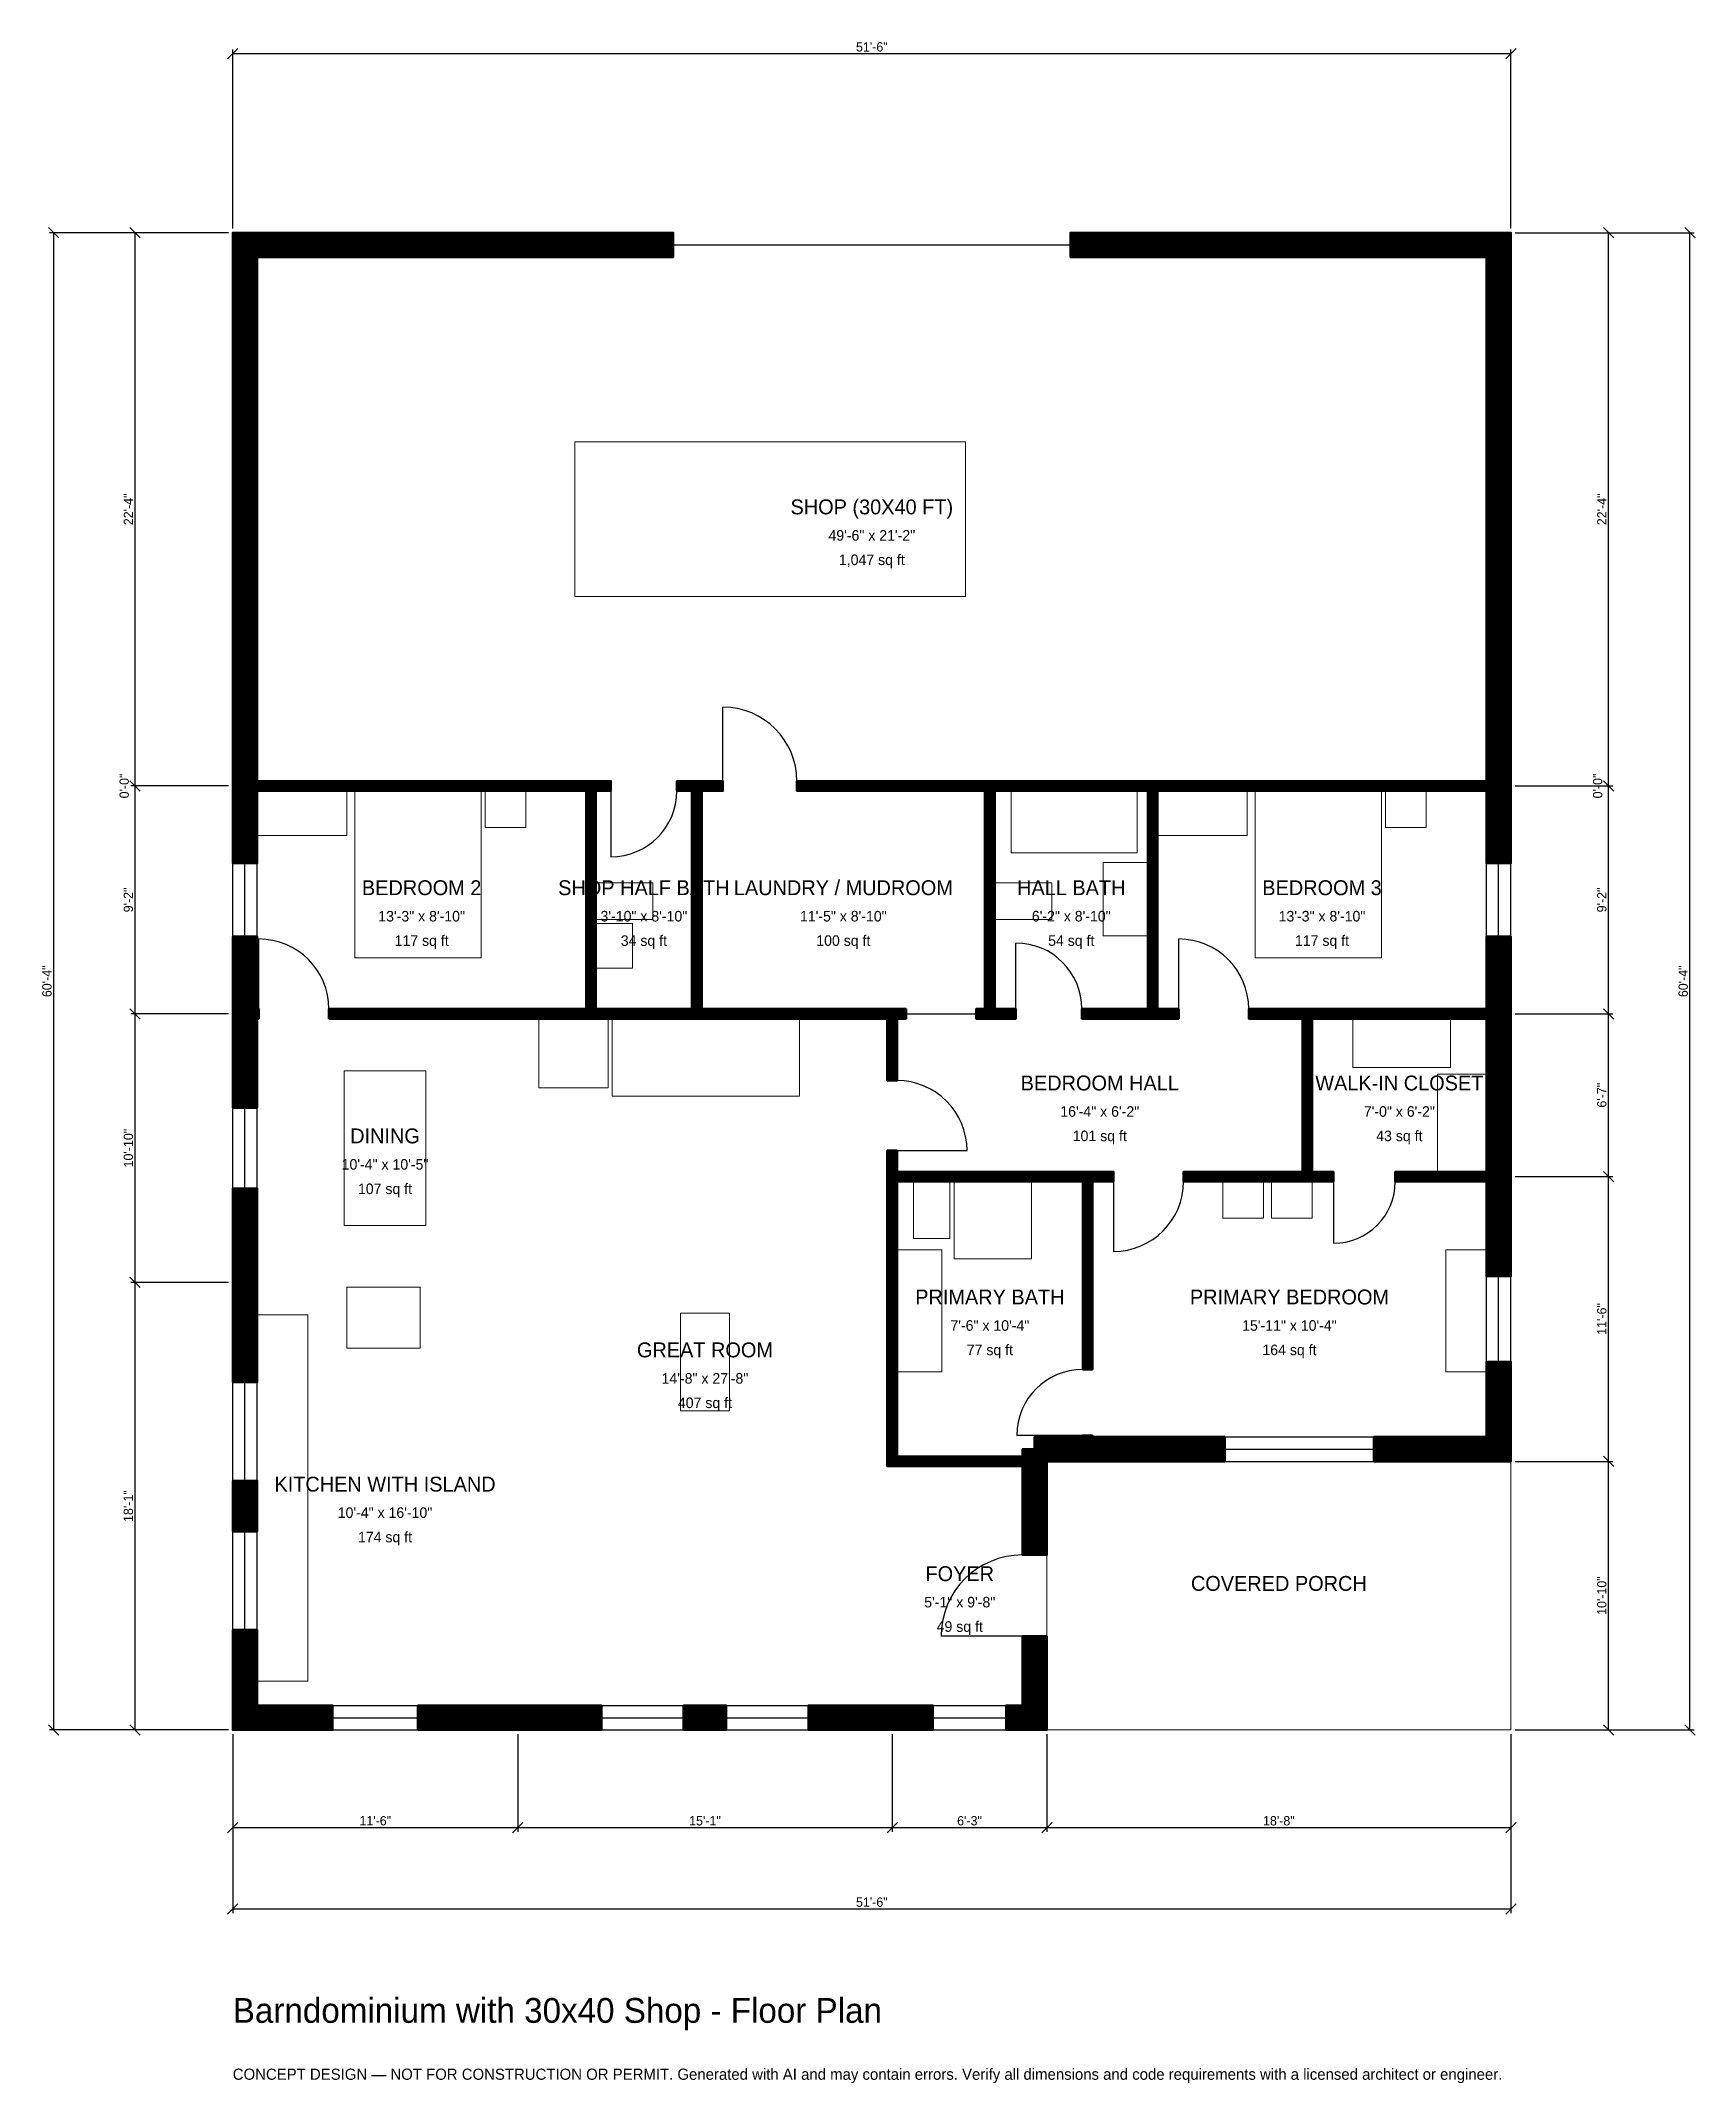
# Model space of a CAD drawing. Header units: inches. Extents: x -93 to 707, y -171 to 817.
import ezdxf
from ezdxf.enums import TextEntityAlignment as Align

# ---------------------------------------------------------------- set-up
doc = ezdxf.new("R2010")
doc.units = ezdxf.units.IN
doc.header["$MEASUREMENT"] = 0
doc.linetypes.add('DASHED', pattern=[0.6, 0.5, -0.1])
for name, color, linetype, lineweight in [('A-ANNO-DIMS', 1, 'Continuous', 13), ('A-ANNO-TEXT', 7, 'Continuous', 18), ('A-AREA-IDEN', 7, 'Continuous', 18), ('A-DOOR', 2, 'Continuous', 25), ('A-FLOR-FIXT', 9, 'Continuous', 13), ('A-FURN', 9, 'Continuous', 13), ('A-GLAZ', 4, 'Continuous', 25), ('A-SITE-PAVE', 8, 'Continuous', 13), ('A-WALL', 7, 'Continuous', 50), ('A-WALL-PATT', 8, 'Continuous', 13)]:
    doc.layers.add(name, color=color, linetype=linetype, lineweight=lineweight)
doc.dimstyles.new('PLAN', dxfattribs={"dimtxt": 4.5, "dimasz": 3, "dimexe": 2, "dimexo": 2, "dimgap": 1, "dimtad": 1, "dimdec": 0, "dimlunit": 4, "dimtsz": 2.5, "dimcen": 2.5, "dimclrd": 1, "dimclre": 1, "dimazin": 3, "dimtfac": 1, "dimtmove": 0, "dimatfit": 3})

msp = doc.modelspace()

# ---------------------------------------------------------------- hatches: boundary and pattern name
at = {"layer": 'A-WALL-PATT'}
h = msp.add_hatch(dxfattribs=at)
h.set_pattern_fill('ANSI31', color=8, scale=0.8)
h.paths.add_polyline_path([(381.8898, 0), (381.8898, 0), (374.0157, 0), (374.0157, 11.811), (381.8898, 11.811), (381.8898, 45.2756), (393.7008, 45.2756), (393.7008, 11.811), (393.7008, 11.811), (393.7008, 0), (393.7008, 0), (393.7008, 0), (381.8898, 0)])
h.paths.add_polyline_path([(324.8031, 0), (312.9921, 0), (278.4121, 0), (278.4121, 11.811), (312.9921, 11.811), (324.8031, 11.811), (338.5827, 11.811), (338.5827, 0), (324.8031, 0)])
h.paths.add_polyline_path([(218.0446, 0), (218.0446, 11.811), (238.6483, 11.811), (238.6483, 0), (218.0446, 0)])
h.paths.add_polyline_path([(143.7008, 0), (131.8898, 0), (89.5669, 0), (89.5669, 11.811), (131.8898, 11.811), (143.7008, 11.811), (178.2808, 11.811), (178.2808, 0), (143.7008, 0)])
h.paths.add_polyline_path([(11.811, 0), (11.811, 0), (0, 0), (0, 0), (0, 0), (0, 11.811), (0, 11.811), (0, 48.3596), (11.811, 48.3596), (11.811, 11.811), (48.2283, 11.811), (48.2283, 0), (11.811, 0)])
h.paths.add_polyline_path([(0, 120.5381), (11.811, 120.5381), (11.811, 95.9974), (0, 95.9974), (0, 120.5381)])
h.paths.add_polyline_path([(0, 210.6299), (0, 222.4409), (0, 262.0079), (11.811, 262.0079), (11.811, 222.4409), (11.811, 210.6299), (11.811, 168.1759), (0, 168.1759), (0, 210.6299)])
h.paths.add_polyline_path([(0, 340.5512), (0, 344.0945), (0, 344.0945), (0, 348.8189), (0, 348.8189), (0, 352.3622), (0, 383.8583), (11.811, 383.8583), (11.811, 352.3622), (11.811, 348.8189), (12.5984, 348.8189), (12.5984, 344.0945), (11.811, 344.0945), (11.811, 340.5512), (11.811, 300.9843), (0, 300.9843), (0, 340.5512)])
h.paths.add_polyline_path([(0, 450.7874), (0, 454.3307), (0, 454.3307), (0, 459.0551), (0, 459.0551), (0, 462.5984), (0, 712.5984), (0, 712.5984), (0, 724.4094), (0, 724.4094), (0, 724.4095), (11.811, 724.4095), (11.811, 724.4094), (212.9921, 724.4094), (212.9921, 712.5984), (11.811, 712.5984), (11.811, 462.5984), (11.811, 459.0551), (170.8661, 459.0551), (175.5906, 459.0551), (182.874, 459.0551), (182.874, 454.3307), (175.5906, 454.3307), (175.5906, 348.8189), (222.0472, 348.8189), (222.0472, 454.3307), (214.7638, 454.3307), (214.7638, 459.0551), (222.0472, 459.0551), (226.7717, 459.0551), (237.0079, 459.0551), (237.0079, 454.3307), (226.7717, 454.3307), (226.7717, 348.8189), (316.5354, 348.8189), (321.2598, 348.8189), (325.5906, 348.8189), (325.5906, 344.0945), (321.2598, 344.0945), (321.2598, 314.1732), (316.5354, 314.1732), (316.5354, 344.0945), (226.7717, 344.0945), (222.0472, 344.0945), (175.5906, 344.0945), (170.8661, 344.0945), (140.1575, 344.0945), (135.4331, 344.0945), (46.4567, 344.0945), (46.4567, 348.8189), (135.4331, 348.8189), (140.1575, 348.8189), (170.8661, 348.8189), (170.8661, 454.3307), (11.811, 454.3307), (11.811, 450.7874), (11.811, 419.2913), (0, 419.2913), (0, 450.7874)])
h.paths.add_polyline_path([(606.2992, 724.4094), (606.2992, 724.4095), (618.1102, 724.4095), (618.1102, 724.4094), (618.1103, 724.4094), (618.1103, 712.5984), (618.1102, 712.5984), (618.1102, 462.5984), (618.1102, 462.5984), (618.1102, 459.0551), (618.1103, 459.0551), (618.1103, 454.3307), (618.1102, 454.3307), (618.1102, 419.2913), (606.2992, 419.2913), (606.2992, 450.7874), (606.2992, 450.7874), (606.2992, 454.3307), (447.2441, 454.3307), (447.2441, 348.8189), (457.4803, 348.8189), (457.4803, 344.0945), (447.2441, 344.0945), (442.5197, 344.0945), (410.6299, 344.0945), (410.6299, 348.8189), (442.5197, 348.8189), (442.5197, 454.3307), (368.5039, 454.3307), (368.5039, 348.8189), (378.7402, 348.8189), (378.7402, 344.0945), (368.5039, 344.0945), (363.7795, 344.0945), (359.4488, 344.0945), (359.4488, 348.8189), (363.7795, 348.8189), (363.7795, 454.3307), (272.8346, 454.3307), (272.8346, 459.0551), (363.7795, 459.0551), (368.5039, 459.0551), (442.5197, 459.0551), (447.2441, 459.0551), (606.2992, 459.0551), (606.2992, 712.5984), (405.1181, 712.5984), (405.1181, 724.4094), (606.2992, 724.4094)])
h.paths.add_polyline_path([(618.1102, 348.8189), (618.1103, 348.8189), (618.1103, 344.0945), (618.1102, 344.0945), (618.1102, 340.5512), (618.1102, 340.5512), (618.1102, 273.622), (618.1102, 270.0787), (618.1103, 270.0787), (618.1103, 265.3543), (618.1102, 265.3543), (618.1102, 261.811), (618.1102, 219.4882), (606.2992, 219.4882), (606.2992, 261.811), (606.2992, 265.3543), (562.2047, 265.3543), (562.2047, 270.0787), (606.2992, 270.0787), (606.2992, 273.622), (606.2992, 344.0945), (522.0472, 344.0945), (522.0472, 270.0787), (532.2835, 270.0787), (532.2835, 265.3543), (522.0472, 265.3543), (517.3228, 265.3543), (459.8425, 265.3543), (459.8425, 270.0787), (517.3228, 270.0787), (517.3228, 344.0945), (491.3386, 344.0945), (491.3386, 348.8189), (517.3228, 348.8189), (522.0472, 348.8189), (606.2992, 348.8189), (606.2992, 352.3622), (606.2992, 352.3622), (606.2992, 383.8583), (618.1102, 383.8583), (618.1102, 348.8189)])
h.paths.add_polyline_path([(618.1102, 141.7323), (618.1103, 141.7323), (618.1103, 129.9213), (618.1102, 129.9213), (618.1102, 129.9212), (606.2992, 129.9212), (606.2992, 129.9213), (551.7717, 129.9213), (551.7717, 141.7323), (606.2992, 141.7323), (606.2992, 178.1496), (618.1102, 178.1496), (618.1102, 141.7323)])
h.paths.add_polyline_path([(419.2913, 129.9213), (415.748, 129.9213), (415.748, 129.9212), (411.0236, 129.9212), (411.0236, 129.9213), (407.4803, 129.9213), (396.063, 129.9213), (396.063, 129.9212), (393.7008, 129.9212), (393.7008, 127.5591), (393.7008, 127.5591), (393.7008, 84.6457), (381.8898, 84.6457), (381.8898, 127.5591), (321.2598, 127.5591), (316.5354, 127.5591), (316.5354, 132.2835), (316.5354, 265.3543), (316.5354, 270.0787), (316.5354, 280.315), (321.2598, 280.315), (321.2598, 270.0787), (411.0236, 270.0787), (415.748, 270.0787), (425.9843, 270.0787), (425.9843, 265.3543), (415.748, 265.3543), (415.748, 174.4094), (411.0236, 174.4094), (411.0236, 265.3543), (321.2598, 265.3543), (321.2598, 132.2835), (381.8898, 132.2835), (381.8898, 135.8268), (387.7953, 135.8268), (387.7953, 141.7323), (407.4803, 141.7323), (411.0236, 141.7323), (411.0236, 142.5197), (415.748, 142.5197), (415.748, 141.7323), (419.2913, 141.7323), (479.7244, 141.7323), (479.7244, 129.9213), (419.2913, 129.9213)])

# ---------------------------------------------------------------- linework, layer by layer
at = {"layer": 'A-DOOR', "linetype": 'DASHED'}
msp.add_line((212.9921, 718.5039), (405.1181, 718.5039), dxfattribs=at)
at = {"layer": 'A-DOOR'}
for p, q in [((237.0079, 459.0551), (237.0079, 494.8819)), ((182.874, 454.3307), (182.874, 422.4409)), ((12.5984, 348.8189), (12.5984, 382.6772)), ((378.7402, 348.8189), (378.7402, 380.7087)), ((457.4803, 348.8189), (457.4803, 382.6772)), ((325.5906, 346.4567), (359.4488, 346.4567)), ((321.2598, 280.315), (355.1181, 280.315)), ((425.9843, 265.3543), (425.9843, 231.4961)), ((532.2835, 265.3543), (532.2835, 235.4331)), ((411.0236, 142.5197), (379.1339, 142.5197)), ((381.8898, 45.2756), (342.5197, 45.2756))]:
    msp.add_line(p, q, dxfattribs=at)
for centre, radius, start, end in [((237.0079, 459.0551), 35.8268, 0, 90), ((182.874, 454.3307), 31.8898, 270, 360), ((12.5984, 348.8189), 33.8583, 0, 90), ((378.7402, 348.8189), 31.8898, 0, 90), ((457.4803, 348.8189), 33.8583, 0, 90), ((321.2598, 280.315), 33.8583, 0, 90), ((425.9843, 265.3543), 33.8583, 270, 360), ((532.2835, 265.3543), 29.9213, 270, 360), ((411.0236, 142.5197), 31.8898, 90, 180), ((381.8898, 45.2756), 39.3701, 90, 180)]:
    msp.add_arc(centre, radius, start, end, dxfattribs=at)
at = {"layer": 'A-FLOR-FIXT'}
for points in [[(376.378, 424.4094), (437.4016, 424.4094), (437.4016, 454.3307), (376.378, 454.3307)], [(420.8661, 384.252), (442.5197, 384.252), (442.5197, 419.685), (420.8661, 419.685)], [(175.5906, 392.126), (203.1496, 392.126), (203.1496, 409.8425), (175.5906, 409.8425)], [(368.5039, 392.126), (396.063, 392.126), (396.063, 409.8425), (368.5039, 409.8425)], [(175.5906, 368.5039), (193.3071, 368.5039), (193.3071, 390.1575), (175.5906, 390.1575)], [(329.1339, 237.7953), (346.8504, 237.7953), (346.8504, 265.3543), (329.1339, 265.3543)], [(348.8189, 227.9528), (386.2205, 227.9528), (386.2205, 265.3543), (348.8189, 265.3543)], [(321.2598, 173.2283), (342.9134, 173.2283), (342.9134, 232.2835), (321.2598, 232.2835)], [(11.811, 23.622), (36.2205, 23.622), (36.2205, 200.7874), (11.811, 200.7874)]]:
    msp.add_lwpolyline(points, close=True, dxfattribs=at)
at = {"layer": 'A-FURN'}
for points in [[(165.3543, 548.4252), (354.3307, 548.4252), (354.3307, 623.2283), (165.3543, 623.2283)], [(11.811, 432.6772), (55.1181, 432.6772), (55.1181, 454.3307), (11.811, 454.3307)], [(59.0551, 373.622), (120.0787, 373.622), (120.0787, 454.3307), (59.0551, 454.3307)], [(122.0472, 436.6142), (141.7323, 436.6142), (141.7323, 454.3307), (122.0472, 454.3307)], [(447.2441, 432.6772), (490.5512, 432.6772), (490.5512, 454.3307), (447.2441, 454.3307)], [(494.4882, 373.622), (555.5118, 373.622), (555.5118, 454.3307), (494.4882, 454.3307)], [(557.4803, 436.6142), (577.1654, 436.6142), (577.1654, 454.3307), (557.4803, 454.3307)], [(148.0315, 310.6299), (181.4961, 310.6299), (181.4961, 344.0945), (148.0315, 344.0945)], [(183.4646, 306.6929), (274.0157, 306.6929), (274.0157, 344.0945), (183.4646, 344.0945)], [(541.7323, 320.4724), (588.9764, 320.4724), (588.9764, 344.0945), (541.7323, 344.0945)], [(53.937, 244.0945), (93.3071, 244.0945), (93.3071, 318.8976), (53.937, 318.8976)], [(582.6772, 270.0787), (606.2992, 270.0787), (606.2992, 317.3228), (582.6772, 317.3228)], [(478.7402, 247.6378), (498.4252, 247.6378), (498.4252, 265.3543), (478.7402, 265.3543)], [(502.3622, 247.6378), (522.0472, 247.6378), (522.0472, 265.3543), (502.3622, 265.3543)], [(586.6142, 173.2283), (606.2992, 173.2283), (606.2992, 232.2835), (586.6142, 232.2835)], [(55.1181, 184.6457), (90.5512, 184.6457), (90.5512, 214.1732), (55.1181, 214.1732)], [(216.5354, 154.3307), (240.1575, 154.3307), (240.1575, 201.5748), (216.5354, 201.5748)]]:
    msp.add_lwpolyline(points, close=True, dxfattribs=at)
at = {"layer": 'A-GLAZ'}
for p, q in [((0, 383.8583), (0, 419.2913)), ((5.9055, 383.8583), (5.9055, 419.2913)), ((11.811, 383.8583), (11.811, 419.2913)), ((606.2992, 383.8583), (606.2992, 419.2913)), ((612.2047, 383.8583), (612.2047, 419.2913)), ((618.1102, 383.8583), (618.1102, 419.2913)), ((0, 262.0079), (0, 300.9843)), ((5.9055, 262.0079), (5.9055, 300.9843)), ((11.811, 262.0079), (11.811, 300.9843)), ((606.2992, 178.1496), (606.2992, 219.4882)), ((612.2047, 178.1496), (612.2047, 219.4882)), ((618.1102, 178.1496), (618.1102, 219.4882)), ((0, 120.5381), (0, 168.1759)), ((5.9055, 120.5381), (5.9055, 168.1759)), ((11.811, 120.5381), (11.811, 168.1759)), ((479.7244, 141.7323), (551.7717, 141.7323)), ((479.7244, 135.8268), (551.7717, 135.8268)), ((479.7244, 129.9213), (551.7717, 129.9213)), ((0, 48.3596), (0, 95.9974)), ((5.9055, 48.3596), (5.9055, 95.9974)), ((11.811, 48.3596), (11.811, 95.9974)), ((48.2283, 11.811), (89.5669, 11.811)), ((178.2808, 11.811), (218.0446, 11.811)), ((238.6483, 11.811), (278.4121, 11.811)), ((338.5827, 11.811), (374.0157, 11.811)), ((48.2283, 5.9055), (89.5669, 5.9055)), ((48.2283, 0), (89.5669, 0)), ((178.2808, 5.9055), (218.0446, 5.9055)), ((178.2808, 0), (218.0446, 0)), ((238.6483, 5.9055), (278.4121, 5.9055)), ((238.6483, 0), (278.4121, 0)), ((338.5827, 5.9055), (374.0157, 5.9055)), ((338.5827, 0), (374.0157, 0))]:
    msp.add_line(p, q, dxfattribs=at)
at = {"layer": 'A-SITE-PAVE', "linetype": 'DASHED'}
msp.add_lwpolyline([(393.7008, 0), (618.1102, 0), (618.1102, 129.9213), (393.7008, 129.9213)], close=True, dxfattribs=at)
at = {"layer": 'A-WALL'}
for points in [[(0, 450.7874), (0, 454.3307), (0, 454.3307), (0, 459.0551), (0, 459.0551), (0, 462.5984), (0, 712.5984), (0, 712.5984), (0, 724.4094), (0, 724.4094), (0, 724.4095), (11.811, 724.4095), (11.811, 724.4094), (212.9921, 724.4094), (212.9921, 712.5984), (11.811, 712.5984), (11.811, 462.5984), (11.811, 459.0551), (170.8661, 459.0551), (175.5906, 459.0551), (182.874, 459.0551), (182.874, 454.3307), (175.5906, 454.3307), (175.5906, 348.8189), (222.0472, 348.8189), (222.0472, 454.3307), (214.7638, 454.3307), (214.7638, 459.0551), (222.0472, 459.0551), (226.7717, 459.0551), (237.0079, 459.0551), (237.0079, 454.3307), (226.7717, 454.3307), (226.7717, 348.8189), (316.5354, 348.8189), (321.2598, 348.8189), (325.5906, 348.8189), (325.5906, 344.0945), (321.2598, 344.0945), (321.2598, 314.1732), (316.5354, 314.1732), (316.5354, 344.0945), (226.7717, 344.0945), (222.0472, 344.0945), (175.5906, 344.0945), (170.8661, 344.0945), (140.1575, 344.0945), (135.4331, 344.0945), (46.4567, 344.0945), (46.4567, 348.8189), (135.4331, 348.8189), (140.1575, 348.8189), (170.8661, 348.8189), (170.8661, 454.3307), (11.811, 454.3307), (11.811, 450.7874), (11.811, 419.2913), (0, 419.2913), (0, 450.7874)], [(606.2992, 724.4094), (606.2992, 724.4095), (618.1102, 724.4095), (618.1102, 724.4094), (618.1103, 724.4094), (618.1103, 712.5984), (618.1102, 712.5984), (618.1102, 462.5984), (618.1102, 462.5984), (618.1102, 459.0551), (618.1103, 459.0551), (618.1103, 454.3307), (618.1102, 454.3307), (618.1102, 419.2913), (606.2992, 419.2913), (606.2992, 450.7874), (606.2992, 450.7874), (606.2992, 454.3307), (447.2441, 454.3307), (447.2441, 348.8189), (457.4803, 348.8189), (457.4803, 344.0945), (447.2441, 344.0945), (442.5197, 344.0945), (410.6299, 344.0945), (410.6299, 348.8189), (442.5197, 348.8189), (442.5197, 454.3307), (368.5039, 454.3307), (368.5039, 348.8189), (378.7402, 348.8189), (378.7402, 344.0945), (368.5039, 344.0945), (363.7795, 344.0945), (359.4488, 344.0945), (359.4488, 348.8189), (363.7795, 348.8189), (363.7795, 454.3307), (272.8346, 454.3307), (272.8346, 459.0551), (363.7795, 459.0551), (368.5039, 459.0551), (442.5197, 459.0551), (447.2441, 459.0551), (606.2992, 459.0551), (606.2992, 712.5984), (405.1181, 712.5984), (405.1181, 724.4094), (606.2992, 724.4094)], [(0, 340.5512), (0, 344.0945), (0, 344.0945), (0, 348.8189), (0, 348.8189), (0, 352.3622), (0, 383.8583), (11.811, 383.8583), (11.811, 352.3622), (11.811, 348.8189), (12.5984, 348.8189), (12.5984, 344.0945), (11.811, 344.0945), (11.811, 340.5512), (11.811, 300.9843), (0, 300.9843), (0, 340.5512)], [(618.1102, 348.8189), (618.1103, 348.8189), (618.1103, 344.0945), (618.1102, 344.0945), (618.1102, 340.5512), (618.1102, 340.5512), (618.1102, 273.622), (618.1102, 270.0787), (618.1103, 270.0787), (618.1103, 265.3543), (618.1102, 265.3543), (618.1102, 261.811), (618.1102, 219.4882), (606.2992, 219.4882), (606.2992, 261.811), (606.2992, 265.3543), (562.2047, 265.3543), (562.2047, 270.0787), (606.2992, 270.0787), (606.2992, 273.622), (606.2992, 344.0945), (522.0472, 344.0945), (522.0472, 270.0787), (532.2835, 270.0787), (532.2835, 265.3543), (522.0472, 265.3543), (517.3228, 265.3543), (459.8425, 265.3543), (459.8425, 270.0787), (517.3228, 270.0787), (517.3228, 344.0945), (491.3386, 344.0945), (491.3386, 348.8189), (517.3228, 348.8189), (522.0472, 348.8189), (606.2992, 348.8189), (606.2992, 352.3622), (606.2992, 352.3622), (606.2992, 383.8583), (618.1102, 383.8583), (618.1102, 348.8189)], [(419.2913, 129.9213), (415.748, 129.9213), (415.748, 129.9212), (411.0236, 129.9212), (411.0236, 129.9213), (407.4803, 129.9213), (396.063, 129.9213), (396.063, 129.9212), (393.7008, 129.9212), (393.7008, 127.5591), (393.7008, 127.5591), (393.7008, 84.6457), (381.8898, 84.6457), (381.8898, 127.5591), (321.2598, 127.5591), (316.5354, 127.5591), (316.5354, 132.2835), (316.5354, 265.3543), (316.5354, 270.0787), (316.5354, 280.315), (321.2598, 280.315), (321.2598, 270.0787), (411.0236, 270.0787), (415.748, 270.0787), (425.9843, 270.0787), (425.9843, 265.3543), (415.748, 265.3543), (415.748, 174.4094), (411.0236, 174.4094), (411.0236, 265.3543), (321.2598, 265.3543), (321.2598, 132.2835), (381.8898, 132.2835), (381.8898, 135.8268), (387.7953, 135.8268), (387.7953, 141.7323), (407.4803, 141.7323), (411.0236, 141.7323), (411.0236, 142.5197), (415.748, 142.5197), (415.748, 141.7323), (419.2913, 141.7323), (479.7244, 141.7323), (479.7244, 129.9213), (419.2913, 129.9213)], [(0, 210.6299), (0, 222.4409), (0, 262.0079), (11.811, 262.0079), (11.811, 222.4409), (11.811, 210.6299), (11.811, 168.1759), (0, 168.1759), (0, 210.6299)], [(618.1102, 141.7323), (618.1103, 141.7323), (618.1103, 129.9213), (618.1102, 129.9213), (618.1102, 129.9212), (606.2992, 129.9212), (606.2992, 129.9213), (551.7717, 129.9213), (551.7717, 141.7323), (606.2992, 141.7323), (606.2992, 178.1496), (618.1102, 178.1496), (618.1102, 141.7323)], [(0, 120.5381), (11.811, 120.5381), (11.811, 95.9974), (0, 95.9974), (0, 120.5381)], [(11.811, 0), (11.811, 0), (0, 0), (0, 0), (0, 0), (0, 11.811), (0, 11.811), (0, 48.3596), (11.811, 48.3596), (11.811, 11.811), (48.2283, 11.811), (48.2283, 0), (11.811, 0)], [(381.8898, 0), (381.8898, 0), (374.0157, 0), (374.0157, 11.811), (381.8898, 11.811), (381.8898, 45.2756), (393.7008, 45.2756), (393.7008, 11.811), (393.7008, 11.811), (393.7008, 0), (393.7008, 0), (393.7008, 0), (381.8898, 0)], [(143.7008, 0), (131.8898, 0), (89.5669, 0), (89.5669, 11.811), (131.8898, 11.811), (143.7008, 11.811), (178.2808, 11.811), (178.2808, 0), (143.7008, 0)], [(218.0446, 0), (218.0446, 11.811), (238.6483, 11.811), (238.6483, 0), (218.0446, 0)], [(324.8031, 0), (312.9921, 0), (278.4121, 0), (278.4121, 11.811), (312.9921, 11.811), (324.8031, 11.811), (338.5827, 11.811), (338.5827, 0), (324.8031, 0)]]:
    msp.add_lwpolyline(points, close=True, dxfattribs=at)

# ---------------------------------------------------------------- texts
at = {"layer": 'A-ANNO-TEXT'}
for s, height, p in [('Barndominium with 30x40 Shop - Floor Plan', 12, (0, -141.7323)), ('CONCEPT DESIGN — NOT FOR CONSTRUCTION OR PERMIT. Generated with AI and may contain errors. Verify all dimensions and code requirements with a licensed architect or engineer.', 5.4, (0, -169.2913))]:
    msp.add_text(s, height=height, dxfattribs=at).set_placement(p)
at = {"layer": 'A-AREA-IDEN'}
for s, height, p in [('SHOP (30X40 FT)', 7.2, (309.0551, 591.7323)), ('49\'-6" x 21\'-2"', 5.1, (309.0551, 577.9528)), ('1,047 sq ft', 5.1, (309.0551, 566.1417)), ('BEDROOM 2', 7.2, (91.3386, 407.4803)), ('SHOP HALF BATH', 7.2, (198.8189, 407.4803)), ('LAUNDRY / MUDROOM', 7.2, (295.2756, 407.4803)), ('HALL BATH', 7.2, (405.5118, 407.4803)), ('BEDROOM 3', 7.2, (526.7717, 407.4803)), ('13\'-3" x 8\'-10"', 5.1, (91.3386, 393.7008)), ('3\'-10" x 8\'-10"', 5.1, (198.8189, 393.7008)), ('11\'-5" x 8\'-10"', 5.1, (295.2756, 393.7008)), ('6\'-2" x 8\'-10"', 5.1, (405.5118, 393.7008)), ('13\'-3" x 8\'-10"', 5.1, (526.7717, 393.7008)), ('117 sq ft', 5.1, (91.3386, 381.8898)), ('34 sq ft', 5.1, (198.8189, 381.8898)), ('100 sq ft', 5.1, (295.2756, 381.8898)), ('54 sq ft', 5.1, (405.5118, 381.8898)), ('117 sq ft', 5.1, (526.7717, 381.8898)), ('BEDROOM HALL', 7.2, (419.2913, 312.9921)), ('WALK-IN CLOSET', 7.2, (564.1732, 312.9921)), ('16\'-4" x 6\'-2"', 5.1, (419.2913, 299.2126)), ('7\'-0" x 6\'-2"', 5.1, (564.1732, 299.2126)), ('DINING', 7.2, (73.622, 287.4016)), ('101 sq ft', 5.1, (419.2913, 287.4016)), ('43 sq ft', 5.1, (564.1732, 287.4016)), ('10\'-4" x 10\'-5"', 5.1, (73.622, 273.622)), ('107 sq ft', 5.1, (73.622, 261.811)), ('PRIMARY BATH', 7.2, (366.1417, 209.4488)), ('PRIMARY BEDROOM', 7.2, (511.0236, 209.4488)), ('7\'-6" x 10\'-4"', 5.1, (366.1417, 195.6693)), ('15\'-11" x 10\'-4"', 5.1, (511.0236, 195.6693)), ('GREAT ROOM', 7.2, (228.3465, 183.8583)), ('77 sq ft', 5.1, (366.1417, 183.8583)), ('164 sq ft', 5.1, (511.0236, 183.8583)), ('14\'-8" x 27\'-8"', 5.1, (228.3465, 170.0787)), ('407 sq ft', 5.1, (228.3465, 158.2677)), ('KITCHEN WITH ISLAND', 7.2, (73.622, 118.8976)), ('10\'-4" x 16\'-10"', 5.1, (73.622, 105.1181)), ('174 sq ft', 5.1, (73.622, 93.3071)), ('FOYER', 7.2, (351.5748, 75.5906)), ('COVERED PORCH', 7.2, (505.9055, 70.8661)), ('5\'-1" x 9\'-8"', 5.1, (351.5748, 61.811)), ('49 sq ft', 5.1, (351.5748, 50))]:
    msp.add_text(s, height=height, dxfattribs=at).set_placement(p, align=Align.MIDDLE_CENTER)

# ---------------------------------------------------------------- dimensions: what is measured, and where the dimension line sits
at = {"layer": 'A-ANNO-DIMS'}
for base, p1, p2, text in [((0, 811.0236), (0, 724.4094), (618.1102, 724.4094), '51\'-6"'), ((0, -47.2441), (0, 0), (137.7953, 0), '11\'-6"'), ((0, -86.6142), (0, 0), (618.1102, 0), '51\'-6"'), ((137.7953, -47.2441), (137.7953, 0), (318.8976, 0), '15\'-1"'), ((318.8976, -47.2441), (318.8976, 0), (393.7008, 0), '6\'-3"'), ((393.7008, -47.2441), (393.7008, 0), (618.1102, 0), '18\'-8"')]:
    msp.add_linear_dim(base=base, p1=p1, p2=p2, text=text, dimstyle='PLAN', dxfattribs=at).render()
for base, p1, p2, text in [((-86.6142, 0), (0, 0), (0, 724.4094), '60\'-4"'), ((-47.2441, 456.6929), (0, 456.6929), (0, 724.4094), '22\'-4"'), ((665.3543, 456.6929), (618.1102, 456.6929), (618.1102, 724.4094), '22\'-4"'), ((704.7244, 0), (618.1102, 0), (618.1102, 724.4094), '60\'-4"'), ((-47.2441, 456.6929), (0, 456.6929), (0, 456.6929), '0\'-0"'), ((-47.2441, 346.4567), (0, 346.4567), (0, 456.6929), '9\'-2"'), ((665.3543, 456.6929), (618.1102, 456.6929), (618.1102, 456.6929), '0\'-0"'), ((665.3543, 346.4567), (618.1102, 346.4567), (618.1102, 456.6929), '9\'-2"'), ((-47.2441, 216.5354), (0, 216.5354), (0, 346.4567), '10\'-10"'), ((665.3543, 267.7165), (618.1102, 267.7165), (618.1102, 346.4567), '6\'-7"'), ((665.3543, 129.9213), (618.1102, 129.9213), (618.1102, 267.7165), '11\'-6"'), ((-47.2441, 0), (0, 0), (0, 216.5354), '18\'-1"'), ((665.3543, 0), (618.1102, 0), (618.1102, 129.9213), '10\'-10"')]:
    msp.add_linear_dim(base=base, p1=p1, p2=p2, angle=90, text=text, dimstyle='PLAN', dxfattribs=at).render()

doc.saveas('drawing.dxf')
